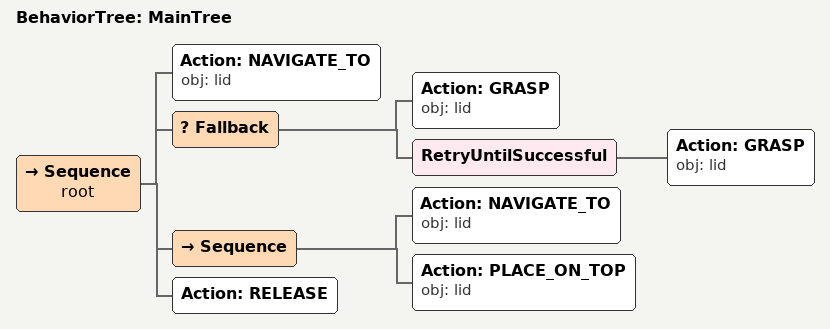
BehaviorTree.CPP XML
<root main_tree_to_execute="MainTree">
  <BehaviorTree ID="MainTree">
    <Sequence name="root">
      <!-- Check: Navigate to lid before manipulation (Robotic Common Sense: Proximity) -->
      <Action ID="NAVIGATE_TO" obj="lid"/>
      <!-- Risk: Possible failures (lid slips, grasp misses handle, lid hits pot); use Fallback for robust grasp -->
      <Fallback>
        <!-- Primary attempt: Grasp the lid handle -->
        <Action ID="GRASP" obj="lid"/>
        <!-- Risk: Grasp may miss handle or slip; retry with adjustment -->
        <RetryUntilSuccessful>
          <!-- Recovery hint: adjust gripper position, check lid alignment -->
          <Action ID="GRASP" obj="lid"/>
        </RetryUntilSuccessful>
      </Fallback>
      <!-- Check: Must lift before releasing (affordance: LIFT is implied by PLACE_ON_TOP or RELEASE) -->
      <!-- Risk: Limited space around pot, ensure lid is clear before release -->
      <Sequence>
        <!-- Conservative: Use NAVIGATE_TO again to ensure safe lift trajectory -->
        <Action ID="NAVIGATE_TO" obj="lid"/>
        <!-- Simulate lifting by moving lid away from pot (no explicit LIFT primitive; use PLACE_ON_TOP as proxy for lifting up) -->
        <Action ID="PLACE_ON_TOP" obj="lid"/>
      </Sequence>
      <!-- Check: Terminate with RELEASE for stable placement -->
      <Action ID="RELEASE"/>
    </Sequence>
  </BehaviorTree>
</root>
